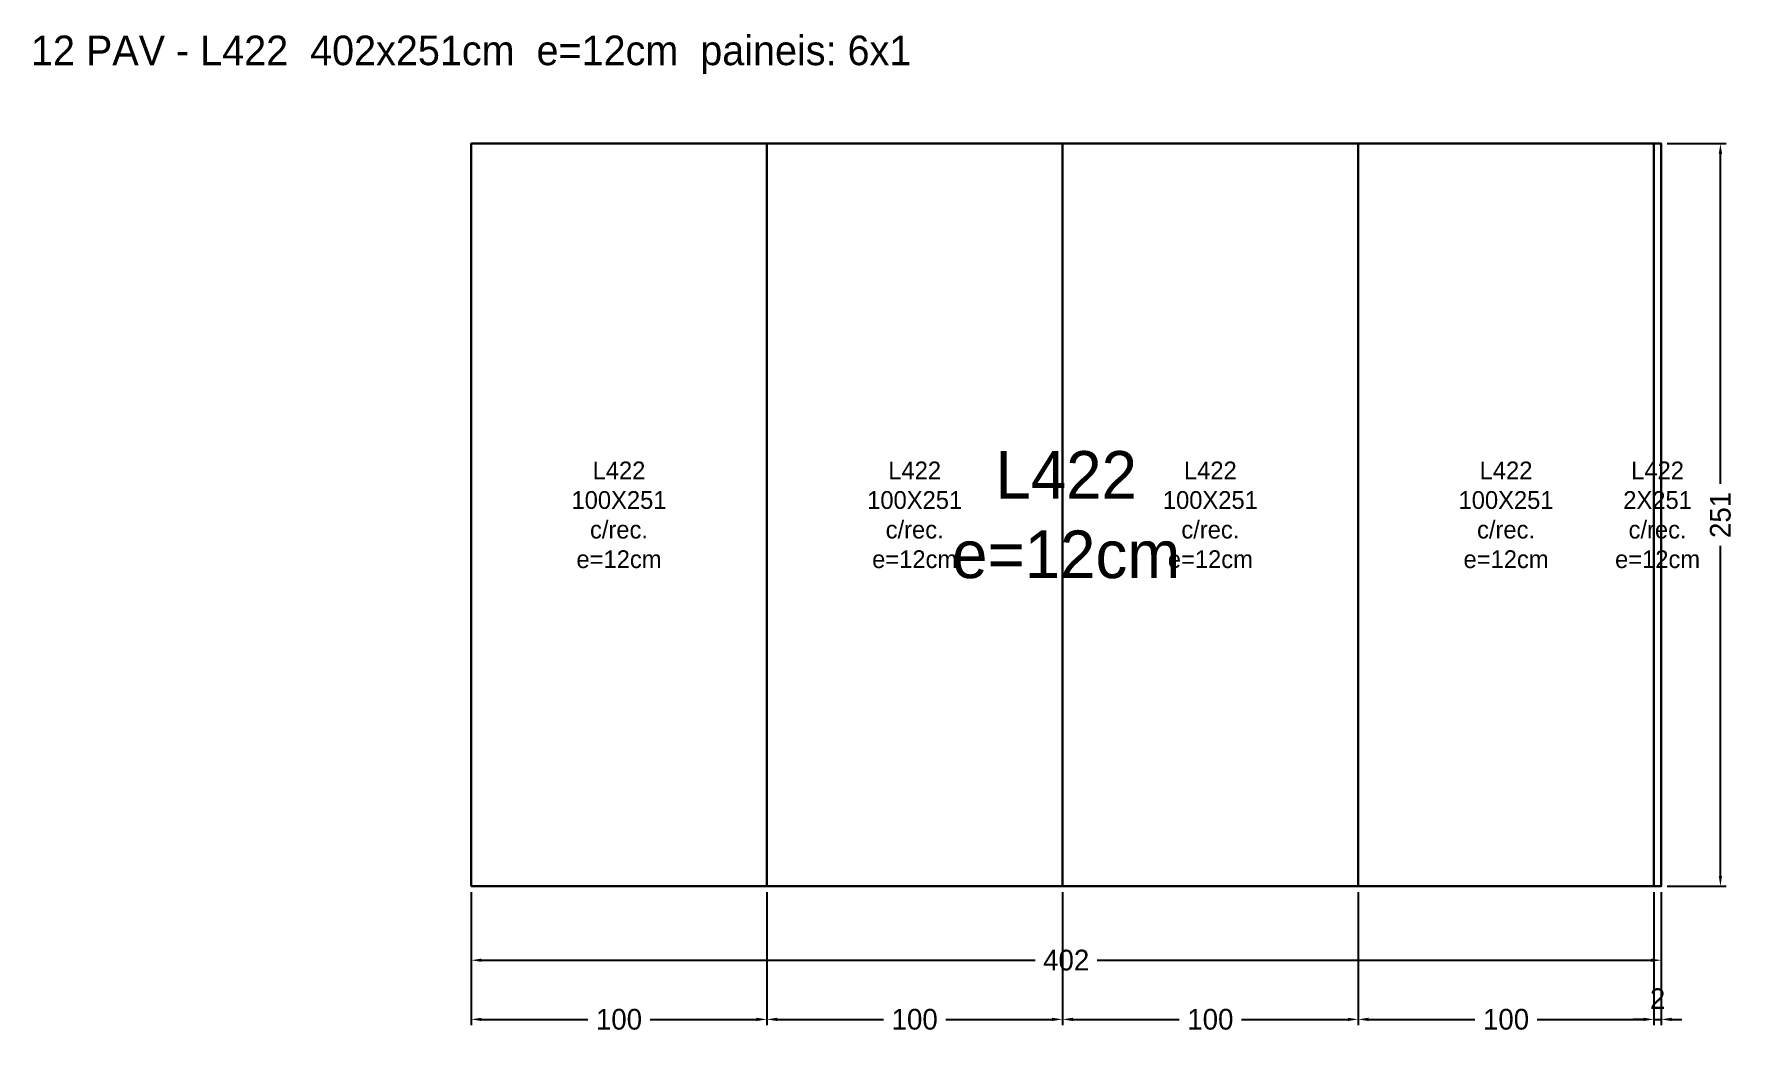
# Model space of a CAD drawing. Header units: metres. Extents: x -148 to 427, y -50 to 288.
import ezdxf

# ---------------------------------------------------------------- set-up
doc = ezdxf.new("R2010")
doc.units = ezdxf.units.M
for name, color, linetype in [('AUX00', 2, 'Continuous'), ('Contorno', 7, 'Continuous'), ('COTA', 3, 'Continuous'), ('NOMENCLATURA', 2, 'Continuous'), ('Paineis', 3, 'Continuous'), ('Texto Secao', 2, 'Continuous')]:
    doc.layers.add(name, color=color, linetype=linetype)
doc.dimstyles.new('COTA_LJ', dxfattribs={"dimtxt": 7, "dimasz": 3.5, "dimexe": 2, "dimexo": 2, "dimgap": 1.5, "dimtad": 1, "dimdec": 1, "dimcen": 2.5, "dimclrd": 3, "dimclre": 3, "dimclrt": 3, "dimazin": 3, "dimtfac": 1, "dimtmove": 0, "dimatfit": 3})

# ---------------------------------------------------------------- blocks, each defined once
blk = doc.blocks.new('_CLOSEDFILLED')
at = {"color": 0, "linetype": 'BYBLOCK'}
blk.add_solid([(-1, 0.16), (0, 0), (-1, -0.16)], dxfattribs=at)
blk = doc.blocks.new('*D1')
at = {"color": 3}
for p, q in [((0, -2), (0, -27)), ((402.5, -2), (402.5, -27)), ((3.5, -25), (190.75, -25)), ((211.75, -25), (399, -25))]:
    blk.add_line(p, q, dxfattribs=at)
at = {"layer": 'Defpoints'}
for p in [(0, 0), (402.5, 0), (0, -25)]:
    blk.add_point(p, dxfattribs=at)
at = {"layer": 'COTA', "color": 3, "xscale": 3.5, "yscale": 3.5, "rotation": 180}
blk.add_blockref('_CLOSEDFILLED', (0, -25), dxfattribs=at)
at = {"layer": 'COTA', "color": 3, "xscale": 3.5, "yscale": 3.5}
blk.add_blockref('_CLOSEDFILLED', (402.5, -25), dxfattribs=at)
at = {"layer": 'COTA', "color": 3, "insert": (201.25, -25), "char_height": 7, "attachment_point": 5}
blk.add_mtext('402', dxfattribs=at)
blk = doc.blocks.new('*D2')
at = {"color": 3}
for p, q in [((404.5, 251), (424.5, 251)), ((422.5, 136), (422.5, 247.5)), ((422.5, 3.5), (422.5, 115)), ((404.5, 0), (424.5, 0))]:
    blk.add_line(p, q, dxfattribs=at)
at = {"layer": 'Defpoints'}
for p in [(402.5, 251), (402.5, 0), (422.5, 0)]:
    blk.add_point(p, dxfattribs=at)
at = {"layer": 'COTA', "color": 3, "xscale": 3.5, "yscale": 3.5}
for p, rotation in [((422.5, 251), 90), ((422.5, 0), 270)]:
    blk.add_blockref('_CLOSEDFILLED', p, dxfattribs=dict(at, rotation=rotation))
at = {"layer": 'COTA', "color": 3, "insert": (422.5, 125.5), "char_height": 7, "attachment_point": 5, "rotation": 90}
blk.add_mtext('251', dxfattribs=at)
blk = doc.blocks.new('*D3')
at = {"color": 3}
for p, q in [((0, -2), (0, -47)), ((100, -2), (100, -47)), ((3.5, -45), (39.5, -45)), ((60.5, -45), (96.5, -45))]:
    blk.add_line(p, q, dxfattribs=at)
at = {"layer": 'Defpoints'}
for p in [(0, 0), (100, 0), (0, -45)]:
    blk.add_point(p, dxfattribs=at)
at = {"layer": 'COTA', "color": 3, "xscale": 3.5, "yscale": 3.5, "rotation": 180}
blk.add_blockref('_CLOSEDFILLED', (0, -45), dxfattribs=at)
at = {"layer": 'COTA', "color": 3, "xscale": 3.5, "yscale": 3.5}
blk.add_blockref('_CLOSEDFILLED', (100, -45), dxfattribs=at)
at = {"layer": 'COTA', "color": 3, "insert": (50, -45), "char_height": 7, "attachment_point": 5}
blk.add_mtext('100', dxfattribs=at)
blk = doc.blocks.new('*D4')
at = {"color": 3}
for p, q in [((100, -2), (100, -47)), ((200, -2), (200, -47)), ((103.5, -45), (139.5, -45)), ((160.5, -45), (196.5, -45))]:
    blk.add_line(p, q, dxfattribs=at)
at = {"layer": 'Defpoints'}
for p in [(100, 0), (200, 0), (100, -45)]:
    blk.add_point(p, dxfattribs=at)
at = {"layer": 'COTA', "color": 3, "xscale": 3.5, "yscale": 3.5, "rotation": 180}
blk.add_blockref('_CLOSEDFILLED', (100, -45), dxfattribs=at)
at = {"layer": 'COTA', "color": 3, "xscale": 3.5, "yscale": 3.5}
blk.add_blockref('_CLOSEDFILLED', (200, -45), dxfattribs=at)
at = {"layer": 'COTA', "color": 3, "insert": (150, -45), "char_height": 7, "attachment_point": 5}
blk.add_mtext('100', dxfattribs=at)
blk = doc.blocks.new('*D5')
at = {"color": 3}
for p, q in [((200, -2), (200, -47)), ((300, -2), (300, -47)), ((203.5, -45), (239.5, -45)), ((260.5, -45), (296.5, -45))]:
    blk.add_line(p, q, dxfattribs=at)
at = {"layer": 'Defpoints'}
for p in [(200, 0), (300, 0), (200, -45)]:
    blk.add_point(p, dxfattribs=at)
at = {"layer": 'COTA', "color": 3, "xscale": 3.5, "yscale": 3.5, "rotation": 180}
blk.add_blockref('_CLOSEDFILLED', (200, -45), dxfattribs=at)
at = {"layer": 'COTA', "color": 3, "xscale": 3.5, "yscale": 3.5}
blk.add_blockref('_CLOSEDFILLED', (300, -45), dxfattribs=at)
at = {"layer": 'COTA', "color": 3, "insert": (250, -45), "char_height": 7, "attachment_point": 5}
blk.add_mtext('100', dxfattribs=at)
blk = doc.blocks.new('*D6')
at = {"color": 3}
for p, q in [((300, -2), (300, -47)), ((400, -2), (400, -47)), ((303.5, -45), (339.5, -45)), ((360.5, -45), (396.5, -45))]:
    blk.add_line(p, q, dxfattribs=at)
at = {"layer": 'Defpoints'}
for p in [(300, 0), (400, 0), (300, -45)]:
    blk.add_point(p, dxfattribs=at)
at = {"layer": 'COTA', "color": 3, "xscale": 3.5, "yscale": 3.5, "rotation": 180}
blk.add_blockref('_CLOSEDFILLED', (300, -45), dxfattribs=at)
at = {"layer": 'COTA', "color": 3, "xscale": 3.5, "yscale": 3.5}
blk.add_blockref('_CLOSEDFILLED', (400, -45), dxfattribs=at)
at = {"layer": 'COTA', "color": 3, "insert": (350, -45), "char_height": 7, "attachment_point": 5}
blk.add_mtext('100', dxfattribs=at)
blk = doc.blocks.new('*D7')
at = {"color": 3}
for p, q in [((400, -2), (400, -47)), ((402.5, -2), (402.5, -47)), ((396.5, -45), (393, -45)), ((400, -45), (402.5, -45)), ((406, -45), (409.5, -45))]:
    blk.add_line(p, q, dxfattribs=at)
at = {"layer": 'Defpoints'}
for p in [(400, 0), (402.5, 0), (400, -45)]:
    blk.add_point(p, dxfattribs=at)
at = {"layer": 'COTA', "color": 3, "xscale": 3.5, "yscale": 3.5}
blk.add_blockref('_CLOSEDFILLED', (400, -45), dxfattribs=at)
at = {"layer": 'COTA', "color": 3, "xscale": 3.5, "yscale": 3.5, "rotation": 180}
blk.add_blockref('_CLOSEDFILLED', (402.5, -45), dxfattribs=at)
at = {"layer": 'COTA', "color": 3, "insert": (401.25, -38), "char_height": 7, "attachment_point": 5}
blk.add_mtext('2', dxfattribs=at)

msp = doc.modelspace()

# ---------------------------------------------------------------- linework, layer by layer
at = {"layer": 'Contorno'}
msp.add_lwpolyline([(0, 0), (0, 251), (402.5, 251), (402.5, 0), (0, 0)], close=True, dxfattribs=at)
at = {"layer": 'Paineis'}
for points in [[(0, 0), (100, 0), (100, 251), (0, 251)], [(100, 0), (200, 0), (200, 251), (100, 251)], [(200, 0), (300, 0), (300, 251), (200, 251)], [(300, 0), (400, 0), (400, 251), (300, 251)], [(400, 0), (402.5, 0), (402.5, 251), (400, 251)]]:
    msp.add_lwpolyline(points, close=True, dxfattribs=at)

# ---------------------------------------------------------------- texts
at = {"layer": 'AUX00', "char_height": 6, "attachment_point": 5}
for s, insert, width in [('\\pxqc;L422^J100X251^Jc/rec.^Je=12cm', (50, 125.5), 100), ('\\pxqc;L422^J100X251^Jc/rec.^Je=12cm', (150, 125.5), 100), ('\\pxqc;L422^J100X251^Jc/rec.^Je=12cm', (250, 125.5), 100), ('\\pxqc;L422^J100X251^Jc/rec.^Je=12cm', (350, 125.5), 100), ('\\pxqc;L422^J2X251^Jc/rec.^Je=12cm', (401.25, 125.5), 2.5)]:
    msp.add_mtext(s, dxfattribs=dict(at, insert=insert, width=width))
at = {"layer": 'NOMENCLATURA', "insert": (0, 281), "char_height": 10, "width": 422.5, "attachment_point": 5}
msp.add_mtext('12 PAV - L422  402x251cm  e=12cm  paineis: 6x1', dxfattribs=at)
at = {"layer": 'Texto Secao', "insert": (201.25, 125.5), "char_height": 16.1, "width": 402.5, "attachment_point": 5}
msp.add_mtext('L422\\Pe=12cm', dxfattribs=at)

# ---------------------------------------------------------------- dimensions: what is measured, and where the dimension line sits
at = {"layer": 'COTA'}
dim = msp.add_linear_dim(base=(422.5, 0), p1=(402.5, 0), p2=(402.5, 251), angle=90, dimstyle='COTA_LJ', dxfattribs=at)
dim.commit()
dim.dimension.update_dxf_attribs({"geometry": '*D2', "text_midpoint": (422.5, 125.5)})
for base, p1, p2, picture, middle in [((0, -25), (0, 0), (402.5, 0), '*D1', (201.25, -25)), ((0, -45), (0, 0), (100, 0), '*D3', (50, -45)), ((100, -45), (100, 0), (200, 0), '*D4', (150, -45)), ((200, -45), (200, 0), (300, 0), '*D5', (250, -45)), ((300, -45), (300, 0), (400, 0), '*D6', (350, -45)), ((400, -45), (400, 0), (402.5, 0), '*D7', (401.25, -38))]:
    dim = msp.add_linear_dim(base=base, p1=p1, p2=p2, dimstyle='COTA_LJ', dxfattribs=at)
    dim.commit()
    dim.dimension.update_dxf_attribs({"geometry": picture, "text_midpoint": middle})

doc.saveas('drawing.dxf')
